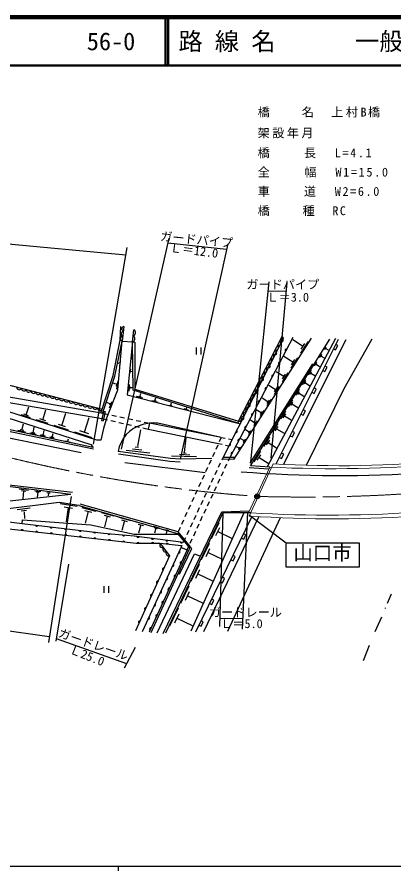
# Model space of a CAD drawing. Units: millimetres, scale not verified. Extents: x 40000 to 680000, y 20000 to 380000.
# Drawn here: x 147168 to 224732, y 204000 to 380000 of the extents above; entities that cross this region are included whole.
import ezdxf
from ezdxf.enums import TextEntityAlignment as Align

# ---------------------------------------------------------------- set-up
doc = ezdxf.new("R2010")
doc.units = ezdxf.units.MM
doc.header["$LTSCALE"] = 1000
doc.header["$PDMODE"] = 32
doc.header["$PDSIZE"] = 500
doc.linetypes.add('CHAIN', pattern=[18.5, 12, -1.5, 3.5, -1.5])
for name, color, linetype, lineweight in [('M-BGD', 7, 'Continuous', 25), ('M-BMK', 2, 'CHAIN', 13), ('M-BMK-SRVR', 3, 'Continuous', 25), ('M-STR-STR1', 1, 'Continuous', 25), ('M-TTL', 2, 'Continuous', 140), ('M-TTL-BAND', 7, 'Continuous', 25), ('M-TTL-LINE', 7, 'Continuous', 50)]:
    doc.layers.add(name, color=color, linetype=linetype, lineweight=lineweight)
doc.layers.add('M-STR-HTXT', color=7, linetype='Continuous')
doc.layers.add('M-TTL-TXT', color=7, linetype='Continuous')
doc.styles.add('ＭＳ ゴシック', font='')
doc.styles.get('ＭＳ ゴシック').set_extended_font_data('MS Gothic')

msp = doc.modelspace()

# ---------------------------------------------------------------- linework, layer by layer
at = {"layer": 'M-BGD'}
for p, q in [((106646, 336945), (169519, 330985)), ((178419, 334448), (168598, 290929)), ((178165, 333432), (190284, 332169)), ((190526, 333262), (180705, 288897)), ((169783, 332500), (162840, 291945)), ((198983, 325453), (195183, 288304)), ((202718, 325304), (199416, 289066)), ((202556, 323524), (198824, 323441)), ((168362, 313436), (168555, 316227)), ((169150, 316231), (168814, 313212)), ((170944, 313032), (171225, 315544)), ((166919, 306093), (168362, 313436)), ((189574, 289250), (202083, 313956)), ((203953, 313983), (190982, 289237)), ((207732, 313791), (191740, 288789)), ((192713, 296684), (201760, 314138)), ((195192, 287510), (211544, 313576)), ((212702, 313720), (198663, 287281)), ((200507, 287879), (213304, 313642)), ((201990, 287804), (214899, 313532)), ((205937, 312148), (203899, 313451)), ((214484, 303461), (220231, 313651)), ((167316, 306005), (168814, 313212)), ((167903, 303161), (168814, 313212)), ((168814, 313212), (170944, 313032)), ((170944, 313032), (169835, 302132)), ((170944, 313032), (171411, 312988)), ((171055, 303081), (170944, 313032)), ((171411, 312988), (171392, 303310)), ((184028, 311873), (184028, 310473)), ((185078, 310473), (185078, 311873)), ((207064, 313117), (205530, 310719)), ((206321, 312747), (205554, 311548)), ((210448, 311452), (210822, 312048)), ((210631, 311545), (210818, 311843)), ((210724, 311694), (211232, 311376)), ((212296, 311613), (212744, 311390)), ((213189, 312286), (212741, 312508)), ((212744, 311390), (213189, 312286)), ((170708, 309964), (170642, 309493)), ((203907, 308881), (202107, 310032)), ((209436, 309839), (209881, 310548)), ((209654, 309950), (209876, 310304)), ((209765, 310127), (210368, 309749)), ((100906, 308319), (164641, 297232)), ((164872, 298283), (101127, 309423)), ((168211, 308598), (167982, 308650)), ((168356, 308962), (168263, 308125)), ((170732, 309753), (170771, 309749)), ((170771, 309749), (170981, 309722)), ((195158, 288067), (208064, 308550)), ((204902, 309736), (203547, 307619)), ((204245, 309410), (203568, 308351)), ((208346, 308101), (208867, 308932)), ((208601, 308231), (208861, 308646)), ((208731, 308438), (209437, 307995)), ((210964, 307808), (210517, 308030)), ((170498, 307453), (170390, 306572)), ((170522, 306992), (170904, 306968)), ((202052, 305896), (200469, 306908)), ((202926, 306648), (201736, 304787)), ((202349, 306361), (201754, 305431)), ((207170, 306228), (207773, 307189)), ((207465, 306378), (207767, 306858)), ((207616, 306618), (208433, 306105)), ((210072, 307135), (210519, 306912)), ((210519, 306912), (210964, 307808)), ((162854, 291294), (100140, 304503)), ((164397, 298366), (166919, 306093)), ((164757, 298303), (167316, 306005)), ((167504, 304330), (166974, 304543)), ((167692, 304564), (167541, 303945)), ((167931, 305048), (167645, 303295)), ((205904, 304208), (206595, 305310)), ((206242, 304380), (206587, 304931)), ((206414, 304656), (207351, 304068)), ((100047, 304037), (162876, 290986)), ((165494, 297040), (167903, 303161)), ((170219, 304284), (170150, 302897)), ((170337, 303847), (170313, 303302)), ((170434, 303618), (170888, 303614)), ((192588, 296325), (171055, 303081)), ((171392, 303310), (192713, 296684)), ((200357, 303170), (198974, 304055)), ((201122, 303827), (200081, 302200)), ((200618, 303577), (200097, 302763)), ((204538, 302032), (205324, 303285)), ((204923, 302227), (205316, 302854)), ((206721, 287624), (214484, 303461)), ((208740, 303330), (208292, 303552)), ((208295, 302434), (208740, 303330)), ((99594, 302444), (160385, 290252)), ((163587, 292764), (136643, 301471)), ((169835, 302132), (192588, 296325)), ((171709, 301847), (172999, 301511)), ((172125, 301854), (172718, 301705)), ((172472, 301840), (172483, 301882)), ((172483, 301882), (172659, 302437)), ((174865, 300978), (176147, 300634)), ((175329, 301001), (175724, 300908)), ((175555, 301015), (175582, 301078)), ((175582, 301078), (175728, 301528)), ((198809, 300679), (197607, 301448)), ((199474, 301250), (198569, 299836)), ((199035, 301033), (198583, 300326)), ((203066, 299685), (203955, 301103)), ((205119, 302541), (206185, 301872)), ((207847, 302657), (208295, 302434)), ((135056, 300725), (162339, 291867)), ((149048, 297995), (149583, 299651)), ((166235, 300267), (165616, 300538)), ((166698, 300725), (166136, 299378)), ((166396, 300403), (166209, 300028)), ((178382, 300012), (179074, 299841)), ((178658, 299998), (178886, 299947)), ((178783, 300001), (178983, 300505)), ((181493, 299294), (182450, 299006)), ((182024, 299211), (182117, 299540)), ((203501, 299906), (203946, 300615)), ((203723, 300261), (204928, 299505)), ((149928, 297388), (147980, 298018)), ((149535, 297838), (148561, 298153)), ((152447, 296976), (153113, 299037)), ((156405, 295789), (157224, 298322)), ((161014, 294407), (162010, 297489)), ((164966, 298715), (164550, 296817)), ((165269, 298681), (164853, 296783)), ((164872, 298283), (165968, 298056)), ((164966, 298715), (165269, 298681)), ((166653, 297914), (167632, 297711)), ((168318, 297569), (169297, 297365)), ((197395, 298404), (196359, 299067)), ((197968, 298896), (197188, 297677)), ((197590, 298709), (197200, 298099)), ((201480, 297156), (202479, 298750)), ((201969, 297405), (202468, 298202)), ((202218, 297803), (203573, 296954)), ((205623, 298179), (206071, 297956)), ((206516, 298852), (206068, 299074)), ((206071, 297956), (206516, 298852)), ((148172, 294836), (148453, 296166)), ((153542, 296221), (151117, 297004)), ((153053, 296780), (151841, 297172)), ((157751, 294861), (154771, 295823)), ((157150, 295548), (155660, 296030)), ((164550, 296817), (164853, 296783)), ((164641, 297232), (165749, 296982)), ((165494, 297040), (164921, 295169)), ((166432, 296828), (167408, 296608)), ((168090, 296454), (169066, 296234)), ((169749, 296079), (170724, 295859)), ((169982, 297223), (170961, 297020)), ((171407, 295705), (172382, 295485)), ((171647, 296878), (172626, 296675)), ((173311, 296533), (174407, 296306)), ((174407, 296306), (174173, 295081)), ((189209, 293328), (174407, 296306)), ((189209, 293328), (176126, 296294)), ((192713, 296684), (192588, 296325)), ((192588, 296325), (193089, 296191)), ((196103, 296325), (195219, 296891)), ((196592, 296746), (195927, 295705)), ((196270, 296586), (195937, 296065)), ((199769, 294431), (200888, 296214)), ((148906, 294436), (147340, 294766)), ((148564, 294753), (147781, 294918)), ((151082, 293978), (149761, 294256)), ((150793, 294245), (150133, 294384)), ((150463, 294315), (150700, 295437)), ((152533, 293844), (152730, 294778)), ((154404, 293419), (154565, 294182)), ((162651, 293277), (159025, 294449)), ((161921, 294114), (160108, 294700)), ((164921, 295169), (164395, 292782)), ((172011, 291559), (172643, 294947)), ((173065, 295331), (174173, 295081)), ((174173, 295081), (188635, 292129)), ((194923, 294427), (194177, 294904)), ((195336, 294781), (194774, 293904)), ((195064, 294646), (194783, 294207)), ((200317, 294709), (200876, 295601)), ((200597, 295155), (202113, 294203)), ((204291, 294374), (203843, 294596)), ((203846, 293478), (204291, 294374)), ((153048, 293563), (151949, 293795)), ((152808, 293786), (152259, 293902)), ((154824, 293189), (153926, 293378)), ((154628, 293371), (154179, 293466)), ((157046, 292642), (158107, 292398)), ((157592, 292595), (157727, 293084)), ((164395, 292782), (163587, 292764)), ((181658, 290244), (181998, 293263)), ((189209, 293328), (188791, 292418)), ((189209, 293328), (189980, 293193)), ((190670, 293072), (191441, 292937)), ((193845, 292692), (193226, 293089)), ((194188, 292987), (193722, 292258)), ((193962, 292875), (193729, 292510)), ((197926, 291492), (199174, 293481)), ((198536, 291802), (199160, 292797)), ((198848, 292300), (200539, 291239)), ((203399, 293701), (203846, 293478)), ((162339, 291867), (162854, 291294)), ((178747, 289035), (167978, 290483)), ((169642, 290752), (174469, 290155)), ((170905, 291015), (172854, 290822)), ((171502, 291436), (172187, 291331)), ((188500, 291782), (188083, 290873)), ((188635, 292129), (189358, 291946)), ((190037, 291775), (190760, 291592)), ((192861, 291108), (192357, 291430)), ((193139, 291348), (192760, 290754)), ((192956, 291256), (192766, 290960)), ((195939, 288325), (197325, 290535)), ((168073, 289978), (178588, 288486)), ((180705, 288897), (178747, 289035)), ((184116, 289331), (178955, 289484)), ((182700, 289683), (180570, 289823)), ((187231, 289015), (180705, 288897)), ((181962, 290057), (181389, 290080)), ((187083, 288691), (186666, 287782)), ((187791, 290237), (187374, 289328)), ((191740, 288789), (189391, 288856)), ((192021, 289227), (189574, 289250)), ((196617, 288670), (197310, 289774)), ((196964, 289222), (198842, 288044)), ((201174, 289223), (201622, 289000)), ((202067, 289896), (201619, 290118)), ((201622, 289000), (202067, 289896)), ((169361, 288153), (185870, 286126)), ((178588, 288486), (180747, 288346)), ((186374, 287146), (185957, 286237)), ((198952, 286785), (194958, 287054)), ((199166, 287248), (195192, 287510)), ((185666, 285601), (185249, 284692)), ((143059, 283896), (158548, 282047)), ((158231, 281614), (143087, 283516)), ((184957, 284056), (184540, 283147)), ((158231, 281614), (128417, 278344)), ((147600, 282748), (149506, 282508)), ((148041, 282402), (148994, 282282)), ((148517, 282342), (148314, 280722)), ((150844, 282340), (152059, 282188)), ((151125, 282120), (151732, 282043)), ((151428, 282082), (151299, 281049)), ((153314, 282030), (154002, 281943)), ((153473, 281905), (153817, 281862)), ((153645, 281883), (153572, 281298)), ((184249, 282510), (183832, 281601)), ((155807, 279949), (134437, 277222)), ((158268, 281192), (153612, 251051)), ((159844, 279317), (155807, 279949)), ((183540, 280965), (183123, 280056)), ((147190, 278486), (149870, 278814)), ((148021, 278217), (149121, 278334)), ((156048, 279709), (159542, 279162)), ((156839, 279048), (158586, 278775)), ((157713, 278911), (157248, 275942)), ((159844, 279317), (180176, 273572)), ((180289, 273874), (160135, 279579)), ((160493, 278937), (163394, 278165)), ((161102, 278309), (162553, 277923)), ((161828, 278116), (161171, 275651)), ((182832, 279420), (182415, 278511)), ((189320, 278026), (195001, 278215)), ((148205, 275582), (148310, 276399)), ((148310, 276399), (162363, 275366)), ((148606, 278018), (148723, 276672)), ((164529, 277863), (167092, 277181)), ((165067, 277308), (166349, 276967)), ((165708, 277137), (165128, 274959)), ((168133, 276903), (170547, 276261)), ((168640, 276381), (169847, 276059)), ((177261, 252948), (189320, 278026)), ((189510, 277806), (177682, 252983)), ((181415, 276329), (180998, 275420)), ((182123, 277874), (181706, 276965)), ((193837, 277815), (182923, 253407)), ((183945, 253289), (195552, 277118)), ((196898, 277035), (185564, 253249)), ((189510, 277806), (188833, 254353)), ((194818, 277817), (189510, 277806)), ((201347, 276811), (190501, 253328)), ((194590, 277975), (193490, 253845)), ((195249, 277796), (194818, 277817)), ((195014, 277298), (202575, 271603)), ((162363, 275366), (171247, 273399)), ((169243, 276220), (168697, 274168)), ((171675, 275960), (173765, 275404)), ((172114, 275508), (173159, 275229)), ((172636, 275368), (172163, 273591)), ((175137, 275038), (176417, 274698)), ((175406, 274761), (176046, 274591)), ((175726, 274676), (175436, 273588)), ((180706, 274784), (180289, 273874)), ((187219, 272533), (188786, 275820)), ((188104, 273120), (188887, 274763)), ((171247, 273399), (180331, 273390)), ((177681, 274361), (178365, 274179)), ((177825, 274213), (178167, 274122)), ((177996, 274167), (177841, 273586)), ((180176, 273572), (182739, 270560)), ((182863, 270831), (180289, 273874)), ((188496, 273942), (191290, 272610)), ((194247, 273298), (193798, 273517)), ((193810, 272399), (194247, 273298)), ((176649, 271495), (178544, 268969)), ((185148, 268186), (186764, 271578)), ((193360, 272618), (193810, 272399)), ((172969, 253370), (180932, 270696)), ((182186, 270218), (174328, 253190)), ((174770, 253158), (182739, 270560)), ((176007, 253100), (183654, 269343)), ((183039, 270398), (180523, 265085)), ((180932, 270696), (182186, 270218)), ((182863, 270831), (183039, 270398)), ((183654, 269343), (184908, 268851)), ((186061, 268792), (186869, 270488)), ((186465, 269640), (189348, 268266)), ((178544, 268969), (171561, 253519)), ((191171, 268123), (191620, 267904)), ((192058, 268803), (191608, 269022)), ((191620, 267904), (192058, 268803)), ((157760, 267222), (155126, 251348)), ((183026, 263732), (184693, 267230)), ((183967, 264357), (184801, 266106)), ((184384, 265231), (187357, 263814)), ((189868, 264308), (189419, 264527)), ((189431, 263409), (189868, 264308)), ((165022, 262722), (165022, 261322)), ((166072, 261322), (166072, 262722)), ((180851, 259168), (182570, 262775)), ((188981, 263628), (189431, 263409)), ((153781, 252236), (91441, 261121)), ((181822, 259812), (182681, 261615)), ((182251, 260714), (185317, 259253)), ((224139, 261042), (223377, 259094)), ((186791, 259132), (187241, 258913)), ((187679, 259813), (187229, 260031)), ((187241, 258913), (187679, 259813)), ((178622, 254490), (180394, 258209)), ((179623, 255154), (180509, 257014)), ((222954, 258248), (222954, 258078)), ((180066, 256084), (183227, 254578)), ((185489, 255317), (185040, 255536)), ((185051, 254418), (185489, 255317)), ((193574, 256046), (188918, 255962)), ((222192, 256300), (220837, 253252)), ((184602, 254637), (185051, 254418)), ((155225, 251939), (169688, 246723)), ((171476, 250035), (169190, 245802)), ((219652, 250458), (218382, 247326))]:
    msp.add_line(p, q, dxfattribs=at)
for points in [[(102402, 315781), (111958, 312829), (164659, 299172)], [(122730, 276238), (127390, 276520), (134839, 277274), (148205, 275582)], [(181061, 270973), (180920, 270991), (176649, 271495), (171674, 271480), (133849, 275772), (126205, 274920), (109994, 274264), (100199, 272948), (93761, 272692)], [(148205, 275582), (164964, 273651), (171257, 273045), (181424, 271751)]]:
    msp.add_lwpolyline(points, dxfattribs=at)
msp.add_lwpolyline([(202575, 271603), (217575, 271603), (217575, 266603), (202575, 266603)], close=True, dxfattribs=at)
for centre, radius, start, end in [((169102, 314708), 520, 97.03811, 250.2815), ((169213, 315714), 520, 97.03811, 250.2815), ((170857, 314949), 699, 288.95467, 58.28684), ((168990, 313702), 520, 97.03811, 250.2815), ((170717, 313693), 699, 288.95467, 58.28684), ((201403, 313741), 535, 257.1826, 48.01991), ((201720, 313364), 256, 255.82721, 50.46644), ((200450, 311903), 535, 257.1826, 48.01991), ((200927, 312822), 535, 257.1826, 48.01991), ((202610, 311299), 256, 75.01869, 229.65792), ((199498, 310066), 535, 257.1826, 48.01991), ((199974, 310985), 535, 257.1826, 48.01991), ((200365, 310688), 256, 255.82721, 50.46644), ((198546, 308229), 535, 257.1826, 48.01991), ((199022, 309147), 535, 257.1826, 48.01991), ((199010, 308011), 256, 255.82721, 50.46644), ((201217, 308642), 256, 75.01869, 229.65792), ((197593, 306391), 535, 257.1826, 48.01991), ((198070, 307310), 535, 257.1826, 48.01991), ((199824, 305985), 256, 75.01869, 229.65792), ((196641, 304554), 535, 257.1826, 48.01991), ((197117, 305473), 535, 257.1826, 48.01991), ((197655, 305335), 256, 255.82721, 50.46644), ((147610, 303711), 518, 178.60808, 332.33539), ((148586, 303458), 518, 178.60808, 332.33539), ((149562, 303206), 518, 178.60808, 332.33539), ((150538, 302953), 518, 178.60808, 332.33539), ((195689, 302717), 535, 257.1826, 48.01991), ((196165, 303635), 535, 257.1826, 48.01991), ((196300, 302658), 256, 255.82721, 50.46644), ((198431, 303328), 256, 75.01869, 229.65792), ((151513, 302700), 518, 178.60808, 332.33539), ((152489, 302447), 518, 178.60808, 332.33539), ((153465, 302194), 518, 178.60808, 332.33539), ((154441, 301941), 518, 178.60808, 332.33539), ((155417, 301688), 518, 178.60808, 332.33539), ((156393, 301435), 518, 178.60808, 332.33539), ((157369, 301182), 518, 178.60808, 332.33539), ((194736, 300879), 535, 257.1826, 48.01991), ((195213, 301798), 535, 257.1826, 48.01991), ((158345, 300929), 518, 178.60808, 332.33539), ((159321, 300676), 518, 178.60808, 332.33539), ((160297, 300424), 518, 178.60808, 332.33539), ((161273, 300171), 518, 178.60808, 332.33539), ((162249, 299918), 518, 178.60808, 332.33539), ((163225, 299665), 518, 178.60808, 332.33539), ((164201, 299412), 518, 178.60808, 332.33539), ((193784, 299042), 535, 257.1826, 48.01991), ((194260, 299961), 535, 257.1826, 48.01991), ((194945, 299982), 256, 255.82721, 50.46644), ((197039, 300671), 256, 75.01869, 229.65792), ((192832, 297205), 535, 257.1826, 48.01991), ((193308, 298123), 535, 257.1826, 48.01991), ((193590, 297305), 256, 255.82721, 50.46644), ((195646, 298014), 256, 75.01869, 229.65792), ((174742, 289363), 6856, 105.78167, 170.59767), ((175358, 287799), 8530, 84.83575, 106.90552), ((192234, 294629), 256, 255.82721, 50.46644), ((194253, 295357), 256, 75.01869, 229.65792), ((192860, 292700), 256, 75.01869, 229.65792), ((190879, 291952), 256, 255.82721, 50.46644), ((213423, 551134), 265628, 265.65761, 282.15616), ((191468, 290043), 256, 75.01869, 229.65792), ((151192, 275294), 256, 186.10812, 340.74735), ((154172, 274951), 256, 186.10812, 340.74735), ((157153, 274607), 256, 186.10812, 340.74735), ((148236, 274083), 256, 6.20708, 160.84631), ((151217, 273744), 256, 6.20708, 160.84631), ((154198, 273406), 256, 6.20708, 160.84631), ((157179, 273068), 256, 6.20708, 160.84631), ((160133, 274264), 256, 186.10812, 340.74735), ((160159, 272730), 256, 6.20708, 160.84631), ((163113, 273921), 256, 186.10812, 340.74735), ((166095, 273598), 256, 187.18349, 341.82272), ((169081, 273311), 256, 187.18349, 341.82272), ((172066, 272999), 256, 185.42892, 340.06815), ((163140, 272392), 256, 6.20708, 160.84631), ((166121, 272053), 256, 6.20708, 160.84631), ((169102, 271715), 256, 6.20708, 160.84631), ((172092, 271425), 256, 12.84885, 167.48808), ((175042, 272620), 256, 185.42892, 340.06815), ((175092, 271434), 256, 12.84885, 167.48808), ((177082, 271161), 546, 142.40435, 291.36095), ((178018, 272242), 256, 185.42892, 340.06815), ((178075, 271270), 256, 5.96144, 160.60067), ((180994, 271863), 256, 185.42892, 340.06815), ((177713, 270320), 546, 142.40435, 291.36095), ((178345, 269478), 546, 142.40435, 291.36095), ((180435, 269749), 256, 257.9976, 52.63683), ((180980, 267470), 256, 77.90899, 232.54822), ((177360, 266212), 256, 78.35752, 232.99676), ((179182, 267023), 256, 257.9976, 52.63683), ((177929, 264297), 256, 257.9976, 52.63683), ((179723, 264746), 256, 77.90899, 232.54822), ((176124, 263478), 256, 78.35752, 232.99676), ((178466, 262022), 256, 77.90899, 232.54822), ((174888, 260745), 256, 78.35752, 232.99676), ((176677, 261571), 256, 257.9976, 52.63683), ((175424, 258845), 256, 257.9976, 52.63683), ((177209, 259299), 256, 77.90899, 232.54822), ((173653, 258011), 256, 78.35752, 232.99676), ((172417, 255277), 256, 78.35752, 232.99676), ((174171, 256119), 256, 257.9976, 52.63683), ((175952, 256575), 256, 77.90899, 232.54822), ((174695, 253851), 256, 77.90899, 232.54822)]:
    msp.add_arc(centre, radius, start, end, dxfattribs=at)
at = {"layer": 'M-BMK'}
for centre, radius, start, end in [((218573, 587748), 307334, 256.37217, 265.89959), ((206082, 611286), 330221, 268.35422, 274.67188)]:
    msp.add_arc(centre, radius, start, end, dxfattribs=at)
at = {"layer": 'M-BMK-SRVR'}
msp.add_circle((196598, 281201), 500, dxfattribs=at)
msp.add_point((196598, 281201), dxfattribs=at)
at = {"layer": 'M-STR-STR1'}
for p, q in [((189349, 288766), (189574, 289250)), ((190656, 288531), (190982, 289237)), ((188631, 287225), (189053, 288132)), ((189942, 286989), (190362, 287896)), ((187913, 285684), (188336, 286591)), ((189228, 285446), (189648, 286353)), ((186478, 282602), (186900, 283509)), ((187196, 284143), (187618, 285050)), ((188515, 283903), (188935, 284810)), ((185760, 281061), (186182, 281968)), ((187088, 280817), (187507, 281724)), ((187801, 282360), (188221, 283267)), ((185042, 279520), (185464, 280427)), ((186374, 279274), (186794, 280181)), ((184324, 277979), (184747, 278885)), ((185660, 277731), (186080, 278638)), ((183607, 276438), (184029, 277344)), ((184947, 276188), (185366, 277095)), ((182889, 274897), (183311, 275803)), ((184233, 274645), (184653, 275552)), ((182171, 273356), (182593, 274262)), ((183520, 273102), (183939, 274009)), ((180932, 270696), (181158, 271180)), ((181453, 271815), (181875, 272721)), ((182806, 271559), (183226, 272466)), ((182186, 270218), (182512, 270923))]:
    msp.add_line(p, q, dxfattribs=at)
at = {"layer": 'M-STR-STR1', "lineweight": 13}
for p, q in [((199166, 287248), (194818, 277817)), ((199913, 287912), (194954, 277156))]:
    msp.add_line(p, q, dxfattribs=at)
for centre, radius, start, end in [((213691, 532675), 245151, 266.77799, 283.61528), ((212389, 542102), 255197, 267.02987, 283.39879), ((212438, 541590), 265011, 266.21718, 281.94482), ((211166, 552889), 275552, 266.68857, 281.74609)]:
    msp.add_arc(centre, radius, start, end, dxfattribs=at)
at = {"layer": 'M-TTL'}
msp.add_line((680000, 380000), (40000, 380000), dxfattribs=at)
at = {"layer": 'M-TTL-BAND'}
for p, q in [((40000, 205000), (579000, 205000)), ((168000, 205000), (168000, 204000))]:
    msp.add_line(p, q, dxfattribs=at)
at = {"layer": 'M-TTL-LINE'}
for p, q in [((177750, 380000), (177750, 370000)), ((178250, 380000), (178250, 370000)), ((40000, 370000), (680000, 370000))]:
    msp.add_line(p, q, dxfattribs=at)

# ---------------------------------------------------------------- texts
at = {"layer": 'M-BGD', "style": 'ＭＳ ゴシック'}
msp.add_text('山口市', height=2933, dxfattribs=at).set_placement((204027, 267205), align=Align.BOTTOM_LEFT)
at = {"layer": 'M-STR-HTXT', "style": 'ＭＳ ゴシック'}
for s, rotation, p in [('ガードパイプ', 354.438, (176521, 333432)), ('Ｌ＝12.0', 352.846, (178458, 331066)), ('ガードレール', 340.741, (155311, 251799)), ('Ｌ25.0', 338.328, (157536, 248436))]:
    msp.add_text(s, height=1833, rotation=rotation, dxfattribs=at).set_placement(p, align=Align.BOTTOM_LEFT)
for s, p in [('ガードパイプ', (194356, 323437)), ('Ｌ＝3.0', (198506, 320795)), ('ガードレール', (186680, 255857)), ('Ｌ＝5.0', (188975, 253502))]:
    msp.add_text(s, height=1833, dxfattribs=at).set_placement(p, align=Align.BOTTOM_LEFT)
at = {"layer": 'M-STR-HTXT', "char_height": 1833, "attachment_point": 7, "style": 'ＭＳ ゴシック'}
for s, insert in [('\\T1.21;橋\u3000\u3000名\u3000上村B橋', (196688, 359300)), ('\\T1.2;架設年月\u3000', (196688, 355004)), ('\\T1.27;橋\u3000\u3000長\u3000L=4.1', (196688, 350906)), ('\\T1.28;全\u3000\u3000幅\u3000W1=15.0', (196688, 346926)), ('\\T1.27;車\u3000\u3000道\u3000W2=6.0', (196688, 342946)), ('\\T1.23;橋\u3000\u3000種\u3000RC', (196688, 338966))]:
    msp.add_mtext(s, dxfattribs=dict(at, insert=insert))
at = {"layer": 'M-TTL-TXT', "style": 'ＭＳ ゴシック'}
for s, p in [('56-0', (161521, 375000)), ('路 線 名', (180380, 375000)), ('一般国道376号', (216734, 375000))]:
    msp.add_text(s, height=3666, dxfattribs=at).set_placement(p, align=Align.MIDDLE_LEFT)

doc.saveas('drawing.dxf')
